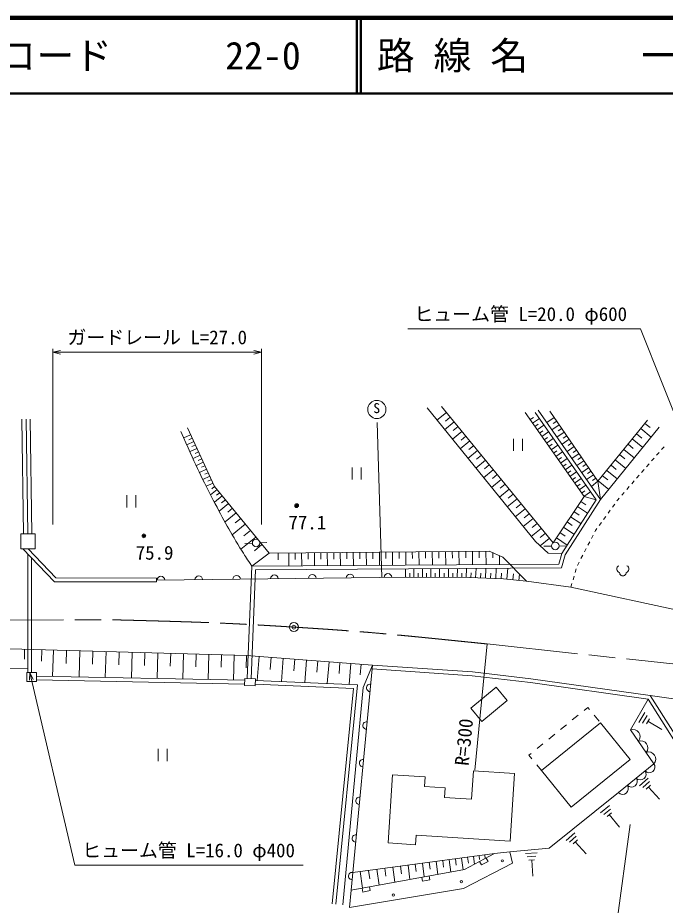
# Model space of a CAD drawing. Units: millimetres, scale not verified. Extents: x 40000 to 680000, y 20000 to 380000.
# Drawn here: x 132926 to 218494, y 262702 to 380000 of the extents above; entities that cross this region are included whole.
import ezdxf
from ezdxf.enums import TextEntityAlignment as Align

# ---------------------------------------------------------------- set-up
doc = ezdxf.new("R2010")
doc.units = ezdxf.units.MM
doc.header["$LTSCALE"] = 1000
doc.header["$PDMODE"] = 32
doc.header["$PDSIZE"] = 500
doc.linetypes.add('CHAIN', pattern=[18.5, 12, -1.5, 3.5, -1.5])
for name, color, linetype, lineweight in [('M-BGD', 7, 'Continuous', 13), ('M-BMK', 2, 'CHAIN', 13), ('M-BMK-SRVR', 3, 'Continuous', 13), ('M-STR-HTXT', 7, 'Continuous', 13), ('M-TTL', 2, 'Continuous', 140), ('M-TTL-LINE', 7, 'Continuous', 50), ('M-TTL-TXT', 7, 'Continuous', 13)]:
    doc.layers.add(name, color=color, linetype=linetype, lineweight=lineweight)
doc.styles.add('ＭＳ ゴシック', font='')
doc.styles.get('ＭＳ ゴシック').set_extended_font_data('MS Gothic')

msp = doc.modelspace()

# ---------------------------------------------------------------- linework, layer by layer
at = {"layer": 'M-BGD'}
for p, q in [((188940, 328610), (203662, 310594)), ((187015, 328425), (201336, 310761)), ((189573, 327835), (188322, 326813)), ((207757, 316710), (199991, 327844)), ((209598, 318740), (203249, 328012)), ((133478, 326929), (133703, 311796)), ((134050, 326938), (134276, 311796)), ((134550, 326945), (134776, 311796)), ((181060, 306023), (180405, 326525)), ((190595, 326585), (189340, 325558)), ((190084, 327210), (189459, 326699)), ((200663, 326881), (201104, 327188)), ((200971, 326439), (201854, 327055)), ((201279, 325998), (201720, 326306)), ((201587, 325556), (202470, 326172)), ((203814, 327187), (202838, 326518)), ((204482, 326211), (203515, 325548)), ((204148, 326699), (203660, 326364)), ((216156, 326800), (209598, 318740)), ((215816, 326382), (216499, 325826)), ((158936, 318055), (155337, 325797)), ((191621, 325329), (190361, 324299)), ((191108, 325957), (190481, 325444)), ((201895, 325115), (202336, 325423)), ((202202, 324674), (203085, 325289)), ((205145, 325243), (204186, 324586)), ((204814, 325727), (204330, 325395)), ((209954, 316316), (217694, 325909)), ((214701, 325012), (215388, 324454)), ((215260, 325699), (216627, 324587)), ((155759, 324890), (154866, 324475)), ((156180, 323984), (155280, 323565)), ((155969, 324437), (155523, 324229)), ((192652, 324068), (191386, 323034)), ((192137, 324698), (191506, 324183)), ((198432, 324364), (198432, 322764)), ((199632, 322764), (199632, 324364)), ((202510, 324232), (202952, 324540)), ((202818, 323791), (203701, 324407)), ((205802, 324283), (204851, 323632)), ((205474, 324763), (204994, 324434)), ((206128, 323808), (205652, 323482)), ((214143, 324326), (215516, 323209)), ((156602, 323077), (155695, 322655)), ((156391, 323530), (155941, 323321)), ((156812, 322623), (156359, 322413)), ((193686, 322803), (192415, 321765)), ((193169, 323435), (192536, 322918)), ((203126, 323349), (203567, 323657)), ((203434, 322908), (204317, 323524)), ((203742, 322467), (204183, 322775)), ((204050, 322025), (204932, 322641)), ((206453, 323332), (205510, 322686)), ((206776, 322860), (206305, 322538)), ((213021, 322948), (214400, 321826)), ((213582, 323637), (214271, 323076)), ((218001, 322927), (218329, 323304)), ((157023, 322170), (156109, 321745)), ((157236, 321713), (156779, 321500)), ((194724, 321532), (193448, 320490)), ((194205, 322168), (193570, 321648)), ((204357, 321584), (204799, 321892)), ((204665, 321143), (205548, 321758)), ((207099, 322389), (206164, 321749)), ((207739, 321454), (206812, 320820)), ((207419, 321922), (206952, 321602)), ((211895, 321564), (213279, 320438)), ((212458, 322256), (213150, 321693)), ((216687, 321420), (217015, 321797)), ((217344, 322173), (217672, 322550)), ((157448, 321256), (156527, 320828)), ((157876, 320335), (156954, 319907)), ((157662, 320795), (157201, 320581)), ((177129, 320562), (177129, 318962)), ((178329, 318962), (178329, 320562)), ((195766, 320257), (194486, 319211)), ((195245, 320895), (194607, 320374)), ((204973, 320701), (205415, 321009)), ((205281, 320260), (206164, 320876)), ((208373, 320528), (207455, 319899)), ((208056, 320991), (207593, 320674)), ((211330, 320869), (212025, 320303)), ((215373, 319912), (215701, 320289)), ((216030, 320666), (216358, 321043)), ((158304, 319413), (157384, 318985)), ((158090, 319874), (157629, 319660)), ((196289, 319617), (195649, 319094)), ((205589, 319818), (206030, 320126)), ((205897, 319377), (206779, 319993)), ((206205, 318936), (206646, 319244)), ((206512, 318494), (207395, 319110)), ((209002, 319609), (208092, 318985)), ((208688, 320068), (208229, 319754)), ((209314, 319154), (208859, 318842)), ((210197, 319476), (210895, 318908)), ((210765, 320174), (212154, 319043)), ((214716, 319158), (215044, 319535)), ((158732, 318493), (157828, 318072)), ((158518, 318953), (158058, 318739)), ((158947, 318042), (158560, 317727)), ((166132, 309223), (158936, 318055)), ((196812, 318977), (195527, 317927)), ((197337, 318334), (196695, 317809)), ((206820, 318053), (207262, 318361)), ((207128, 317612), (208011, 318227)), ((209598, 318740), (208733, 318066)), ((209954, 316316), (209598, 318740)), ((209629, 318778), (211025, 317643)), ((213402, 317650), (213730, 318027)), ((214059, 318404), (214387, 318781)), ((147320, 316882), (147320, 315282)), ((148520, 315282), (148520, 316882)), ((159263, 317654), (158413, 316961)), ((159955, 316804), (158934, 315972)), ((159609, 317229), (159184, 316883)), ((197862, 317692), (196572, 316637)), ((198389, 317046), (197744, 316519)), ((203662, 310594), (207757, 316710)), ((207436, 317170), (207877, 317478)), ((207744, 316729), (208626, 317345)), ((209352, 316304), (207757, 316710)), ((212745, 316896), (213073, 317273)), ((160788, 315782), (159560, 314782)), ((160371, 316293), (159861, 315877)), ((198917, 316401), (197621, 315343)), ((199446, 315754), (198798, 315225)), ((207327, 316067), (207989, 315623)), ((211519, 315319), (211811, 315725)), ((212103, 316131), (212224, 316299)), ((212224, 316299), (212416, 316519)), ((161788, 314554), (160323, 313360)), ((161288, 315168), (160674, 314668)), ((199975, 315106), (198675, 314044)), ((200506, 314456), (199856, 313925)), ((206430, 314727), (207107, 314274)), ((206883, 315404), (208208, 314516)), ((210934, 314507), (211226, 314913)), ((162385, 313822), (161653, 313225)), ((201037, 313806), (199732, 312739)), ((205514, 313360), (206205, 312897)), ((205977, 314051), (207330, 313144)), ((209766, 312884), (210058, 313290)), ((210350, 313696), (210642, 314102)), ((162982, 313089), (161246, 311674)), ((163690, 312221), (162821, 311514)), ((202104, 312501), (200794, 311430)), ((201571, 313153), (200918, 312620)), ((205051, 312669), (206433, 311743)), ((209202, 312060), (209280, 312210)), ((209280, 312210), (209474, 312479)), ((133316, 309809), (133316, 311796)), ((133316, 311796), (135239, 311796)), ((135239, 311796), (135239, 309809)), ((164397, 311353), (162426, 309747)), ((203175, 311190), (201960, 310198)), ((202639, 311845), (201984, 311310)), ((204106, 311257), (205517, 310312)), ((204579, 311963), (205284, 311490)), ((208741, 311173), (208972, 311616)), ((135239, 309809), (133316, 309809)), ((163931, 310561), (162919, 310530)), ((165200, 310367), (164214, 309565)), ((164930, 310604), (165836, 310631)), ((201336, 310761), (203020, 309242)), ((203454, 310171), (202442, 310171)), ((203670, 310606), (203674, 310603)), ((204454, 310184), (205360, 310183)), ((207820, 309398), (208050, 309841)), ((208281, 310285), (208511, 310729)), ((134262, 309128), (134262, 293461)), ((134762, 308604), (134762, 293461)), ((166132, 309223), (163856, 307531)), ((195235, 309518), (166132, 309223)), ((167339, 309235), (167348, 308356)), ((168752, 309250), (168769, 307561)), ((169596, 309258), (169605, 308414)), ((170440, 309267), (170457, 307572)), ((171288, 309275), (171296, 308428)), ((172135, 309284), (172153, 307582)), ((172986, 309293), (172995, 308442)), ((173837, 309301), (173855, 307593)), ((174692, 309310), (174700, 308456)), ((175546, 309319), (175564, 307603)), ((176404, 309327), (176413, 308470)), ((177262, 309336), (177279, 307614)), ((178123, 309345), (178132, 308484)), ((178984, 309354), (179002, 307624)), ((179849, 309362), (179857, 308498)), ((180713, 309371), (180731, 307635)), ((181581, 309380), (181590, 308512)), ((182449, 309389), (182467, 307646)), ((183321, 309398), (183330, 308526)), ((184192, 309406), (184210, 307656)), ((185067, 309415), (185076, 308540)), ((185942, 309424), (185960, 307667)), ((186821, 309433), (186830, 308555)), ((187699, 309442), (187717, 307678)), ((188581, 309451), (188590, 308569)), ((189463, 309460), (189481, 307689)), ((190348, 309469), (190357, 308583)), ((191234, 309478), (191252, 307700)), ((192123, 309487), (192132, 308598)), ((193012, 309496), (193030, 307711)), ((193904, 309505), (193913, 308612)), ((194797, 309514), (194815, 307722)), ((197028, 308727), (195235, 309518)), ((195693, 309316), (195694, 308623)), ((196590, 308921), (196592, 307733)), ((200151, 305541), (197028, 308727)), ((203020, 309242), (204813, 309212)), ((207359, 308510), (207589, 308954)), ((206898, 307623), (207128, 308066)), ((184159, 306063), (184165, 307156)), ((184719, 306059), (184722, 306613)), ((185273, 306056), (185279, 307163)), ((185833, 306053), (185836, 306613)), ((186393, 306049), (186400, 307170)), ((186960, 306046), (186964, 306613)), ((187527, 306043), (187534, 307177)), ((188101, 306039), (188105, 306613)), ((188675, 306036), (188682, 307184)), ((189256, 306033), (189260, 306614)), ((189837, 306029), (189844, 307191)), ((190425, 306026), (190429, 306614)), ((191013, 306022), (191020, 307198)), ((191609, 306019), (191612, 306614)), ((192204, 306015), (192211, 307206)), ((192822, 306004), (192846, 306621)), ((193439, 305979), (193488, 307214)), ((194086, 305953), (194112, 306600)), ((194733, 305927), (194785, 307222)), ((195412, 305900), (195439, 306579)), ((196090, 305873), (196145, 307230)), ((196817, 305844), (196846, 306571)), ((197542, 305792), (197681, 307240)), ((198349, 305714), (198426, 306521)), ((199155, 305636), (199236, 306474)), ((206310, 305714), (206451, 306193)), ((206591, 306673), (206732, 307153)), ((184346, 306061), (151259, 305670)), ((151259, 305927), (151259, 305427)), ((184346, 306061), (192590, 306013)), ((192590, 306013), (197134, 305831)), ((197134, 305831), (200151, 305541)), ((200151, 305541), (206029, 304754)), ((206029, 304754), (206169, 305234)), ((206029, 304754), (231264, 299255)), ((123738, 296823), (163177, 295726)), ((133834, 296542), (133798, 295243)), ((136102, 296479), (136060, 294949)), ((137632, 296436), (137535, 292943)), ((139379, 296388), (139331, 294641)), ((141126, 296339), (141030, 292873)), ((142859, 296291), (142811, 294558)), ((144592, 296243), (144497, 292804)), ((146312, 296195), (146264, 294475)), ((148031, 296147), (147936, 292735)), ((149737, 296100), (149690, 294394)), ((151443, 296052), (151349, 292667)), ((153136, 296005), (153088, 294313)), ((154828, 295958), (154735, 292600)), ((156507, 295911), (156460, 294232)), ((158186, 295864), (158094, 292533)), ((159852, 295818), (159806, 294152)), ((161518, 295772), (161426, 292466)), ((163171, 295726), (163125, 294073)), ((163177, 295726), (179787, 294429)), ((164819, 295597), (164570, 292405)), ((166415, 295473), (166291, 293877)), ((168012, 295348), (167771, 292269)), ((169551, 295228), (169431, 293689)), ((171091, 295108), (170859, 292138)), ((172575, 294992), (172460, 293507)), ((174060, 294876), (173837, 292012)), ((175492, 294764), (175381, 293332)), ((176924, 294653), (176709, 291890)), ((178306, 294545), (178198, 293164)), ((178558, 291485), (179787, 294429)), ((179753, 293930), (179787, 294429)), ((125637, 294200), (134262, 293930)), ((134127, 292262), (134127, 293461)), ((134127, 293461), (135398, 293461)), ((135398, 293461), (135398, 292262)), ((179753, 293930), (176968, 264674)), ((135398, 292262), (134127, 292262)), ((135398, 292985), (162919, 292436)), ((135398, 292485), (162901, 291937)), ((162927, 292662), (162895, 291755)), ((164348, 292611), (162927, 292662)), ((164316, 291705), (164348, 292611)), ((162895, 291755), (164316, 291705)), ((175867, 262738), (178558, 291485)), ((192796, 288766), (196164, 291529)), ((196164, 291529), (197609, 289766)), ((197609, 289766), (194241, 287004)), ((213913, 285883), (216221, 289947)), ((216520, 290410), (236609, 287534)), ((194241, 287004), (192796, 288766)), ((207762, 288450), (208262, 288857)), ((208262, 288857), (208487, 288581)), ((206210, 287189), (206986, 287819)), ((209117, 287805), (209748, 287030)), ((215007, 286839), (215796, 288160)), ((215497, 286768), (216091, 287763)), ((209915, 286824), (202137, 280500)), ((204659, 285927), (205435, 286558)), ((213853, 281982), (209915, 286824)), ((215997, 286696), (216392, 287357)), ((216194, 287026), (218044, 285922)), ((203107, 284665), (203883, 285296)), ((201555, 283403), (202331, 284034)), ((151460, 283362), (151460, 281762)), ((152660, 281762), (152660, 283362)), ((200484, 282533), (200779, 282773)), ((200875, 282052), (200484, 282533)), ((206074, 275657), (213853, 281982)), ((192895, 276705), (193137, 280472)), ((193137, 280472), (198589, 280122)), ((202137, 280500), (201506, 281276)), ((202137, 280500), (206074, 275657)), ((181886, 270937), (182465, 279932)), ((182465, 279932), (186773, 279655)), ((186773, 279655), (186692, 278385)), ((198589, 280122), (198014, 271185)), ((215088, 278477), (216229, 279510)), ((186692, 278385), (189396, 278211)), ((189396, 278211), (189314, 276936)), ((215536, 278266), (216395, 279043)), ((215993, 278050), (216564, 278567)), ((216278, 278309), (217724, 276711)), ((189314, 276936), (192895, 276705)), ((203155, 270254), (212314, 277596)), ((209920, 274907), (211110, 275884)), ((210358, 274675), (211253, 275409)), ((210804, 274438), (211398, 274926)), ((211101, 274682), (212468, 273016)), ((205410, 271263), (206550, 272295)), ((185584, 271985), (185501, 270704)), ((198014, 271185), (185584, 271985)), ((205858, 271052), (206716, 271829)), ((206315, 270836), (206885, 271353)), ((206600, 271095), (208046, 269497)), ((185501, 270704), (181886, 270937)), ((197976, 269762), (203155, 270254)), ((177192, 267028), (195917, 269520)), ((189947, 268725), (190165, 267083)), ((190768, 268835), (190877, 268013)), ((191589, 268944), (191797, 267381)), ((192371, 269048), (192475, 268266)), ((193152, 269152), (193290, 268118)), ((193893, 269251), (193961, 268743)), ((194634, 269349), (194698, 268869)), ((195072, 268502), (194837, 268943)), ((197976, 269762), (195917, 269520)), ((198291, 268260), (197976, 269762)), ((200011, 269544), (201546, 269652)), ((200233, 269101), (201388, 269183)), ((200460, 268650), (201227, 268704)), ((200843, 268677), (200995, 266528)), ((180394, 267454), (180674, 265350)), ((181446, 267594), (181586, 266542)), ((182499, 267734), (182765, 265732)), ((183500, 267868), (183633, 266866)), ((184501, 268001), (184755, 266095)), ((185454, 268128), (185581, 267175)), ((186407, 268254), (186648, 266441)), ((187314, 268375), (187434, 267468)), ((188220, 268496), (188450, 266770)), ((189084, 268611), (189198, 267748)), ((191846, 264916), (198291, 268260)), ((193955, 268473), (194190, 268032)), ((194190, 268032), (195072, 268502)), ((178183, 267160), (178477, 264949)), ((179289, 267307), (179436, 266202)), ((186313, 266380), (186403, 265888)), ((187387, 266067), (187297, 266559)), ((179517, 264631), (179427, 265123)), ((186403, 265888), (187387, 266067)), ((176750, 262396), (191846, 264916)), ((176968, 264674), (176750, 262396)), ((178443, 264943), (178533, 264451)), ((178533, 264451), (179517, 264631))]:
    msp.add_line(p, q, dxfattribs=at)
for points in [[(163252, 292650), (163856, 307531), (204413, 307781), (204813, 309212), (209352, 316304), (201308, 327838)], [(163752, 292632), (164336, 307034), (204793, 307283), (205275, 309005), (209954, 316316), (201718, 328124)], [(133612, 309809), (137764, 305457), (151258, 305427)], [(134303, 309809), (137978, 305957), (151259, 305927)], [(179787, 294429), (193032, 293532), (200734, 292639), (216520, 290410), (222485, 280976), (229518, 279686), (229918, 274416)], [(179753, 293930), (192986, 293034), (200670, 292143), (216221, 289947), (222180, 280524), (229049, 279264), (229419, 274378)], [(164342, 292415), (177833, 291843), (174970, 262859)], [(164324, 291915), (177283, 291365), (174473, 262909)], [(212314, 277596), (217003, 281412), (213913, 285883)], [(176968, 264674), (191967, 267412), (195917, 269520)]]:
    msp.add_lwpolyline(points, dxfattribs=at)
for centre, radius in [((180378, 328228), 1200), ((169779, 315523), 150), ((169779, 315523), 120), ((169779, 315523), 90), ((169779, 315523), 60), ((169779, 315523), 30), ((169779, 315523), 20), ((149597, 311525), 150), ((149597, 311525), 120), ((149597, 311525), 90), ((149597, 311525), 60), ((149597, 311525), 30), ((149597, 311525), 20), ((164430, 310593), 500), ((203954, 310188), 500), ((196959, 268575), 150), ((191555, 265812), 150), ((182565, 264044), 150)]:
    msp.add_circle(centre, radius, dxfattribs=at)
for centre, radius, start, end in [((212569, 307144), 479, 113.44836, 257.2818), ((213211, 307144), 479, 282.7182, 66.55164), ((151848, 305677), 500, 0.67833, 180.67833), ((156848, 305736), 500, 0.67833, 180.67833), ((161847, 305795), 500, 0.67833, 180.67833), ((166847, 305854), 500, 0.67833, 180.67833), ((171847, 305914), 500, 0.67833, 180.67833), ((176846, 305973), 500, 0.67833, 180.67833), ((181846, 306032), 500, 0.67833, 180.67833), ((212890, 306651), 428, 176.52859, 3.47141), ((179516, 291442), 500, 84.56112, 264.56112), ((179043, 286464), 500, 84.56112, 264.56112), ((214234, 285004), 936, 319.24808, 110.04528), ((215264, 283513), 936, 319.24808, 110.04528), ((216294, 282023), 936, 319.24808, 110.04528), ((178569, 281487), 500, 84.56112, 264.56112), ((215208, 280026), 758, 223.5265, 34.76147), ((216380, 280980), 758, 223.5265, 34.76147), ((214036, 279072), 758, 223.5265, 34.76147), ((212863, 278118), 758, 223.5265, 34.76147), ((178095, 276509), 500, 84.56112, 264.56112), ((177621, 271532), 500, 84.56112, 264.56112), ((177147, 266554), 500, 84.56112, 264.56112)]:
    msp.add_arc(centre, radius, start, end, dxfattribs=at)
msp.add_open_spline([(154485, 325312), (156427, 320946), (156944, 319713), (158770, 316249), (160184, 313567), (160965, 312052), (162586, 309489), (163073, 308718), (163230, 308455), (163856, 307531)], degree=3, knots=[0, 0, 0, 0, 1, 1, 1, 2, 2, 2, 3, 3, 3, 3], dxfattribs=at)
for p in [(169779, 315523), (149597, 311525)]:
    msp.add_point(p, dxfattribs=at)
at = {"layer": 'M-BMK'}
for p, q in [((89965, 300347), (146179, 300413)), ((194980, 297234), (237111, 292688))]:
    msp.add_line(p, q, dxfattribs=at)
msp.add_open_spline([(146179, 300413), (157349, 300121), (160347, 300025), (169413, 299462), (179418, 298841), (182712, 298486), (194980, 297234)], degree=3, knots=[0, 0, 0, 0, 1, 1, 1, 2, 2, 2, 2], dxfattribs=at)
at = {"layer": 'M-BMK-SRVR'}
msp.add_circle((169413, 299462), 600, dxfattribs=at)
msp.add_point((169413, 299462), dxfattribs=at)
at = {"layer": 'M-STR-HTXT'}
for p, q in [((215208, 338870), (184461, 338870)), ((231267, 298558), (215208, 338870)), ((137573, 313017), (137573, 336248)), ((137573, 335793), (138573, 336043)), ((165141, 335793), (137573, 335793)), ((137573, 335793), (138573, 335543)), ((165141, 335793), (164141, 336043)), ((165141, 335793), (164141, 335543)), ((165141, 313017), (165141, 336248)), ((194980, 297234), (193308, 280552)), ((134504, 293461), (134489, 292430)), ((134504, 293461), (140475, 267990)), ((134504, 293461), (134976, 292544)), ((213871, 273369), (210417, 247941)), ((140475, 267990), (170629, 267990))]:
    msp.add_line(p, q, dxfattribs=at)
at = {"layer": 'M-TTL'}
msp.add_line((680000, 380000), (40000, 380000), dxfattribs=at)
at = {"layer": 'M-TTL-LINE'}
for p, q in [((177750, 380000), (177750, 370000)), ((178250, 380000), (178250, 370000)), ((40000, 370000), (680000, 370000))]:
    msp.add_line(p, q, dxfattribs=at)

# ---------------------------------------------------------------- texts
at = {"layer": 'M-BGD', "style": 'ＭＳ ゴシック'}
msp.add_text('S', height=1320, dxfattribs=at).set_placement((179914, 329065), align=Align.TOP_LEFT)
for s, p in [('77.1', (171192, 313290)), ('75.9', (151010, 309292))]:
    msp.add_text(s, height=1833, dxfattribs=at).set_placement(p, align=Align.MIDDLE_CENTER)
at = {"layer": 'M-STR-HTXT', "style": 'ＭＳ ゴシック'}
for s, p in [('ヒューム管 L=20.0 φ600', (199390, 339370)), ('ガードレール L=27.0', (151357, 336293)), ('ヒューム管 L=16.0 φ400', (155501, 268490))]:
    msp.add_text(s, height=1833, dxfattribs=at).set_placement(p, align=Align.BOTTOM_CENTER)
msp.add_text('R=300', height=1833, rotation=84.274, dxfattribs=at).set_placement((193345, 284126), align=Align.BOTTOM_CENTER)
at = {"layer": 'M-TTL-TXT', "style": 'ＭＳ ゴシック'}
for s, p in [('図面コード      22-0', (120380, 375000)), ('路 線 名      一般県道俵山長門古市(停)線', (180380, 375000))]:
    msp.add_text(s, height=3666, dxfattribs=at).set_placement(p, align=Align.MIDDLE_LEFT)

doc.saveas('drawing.dxf')
